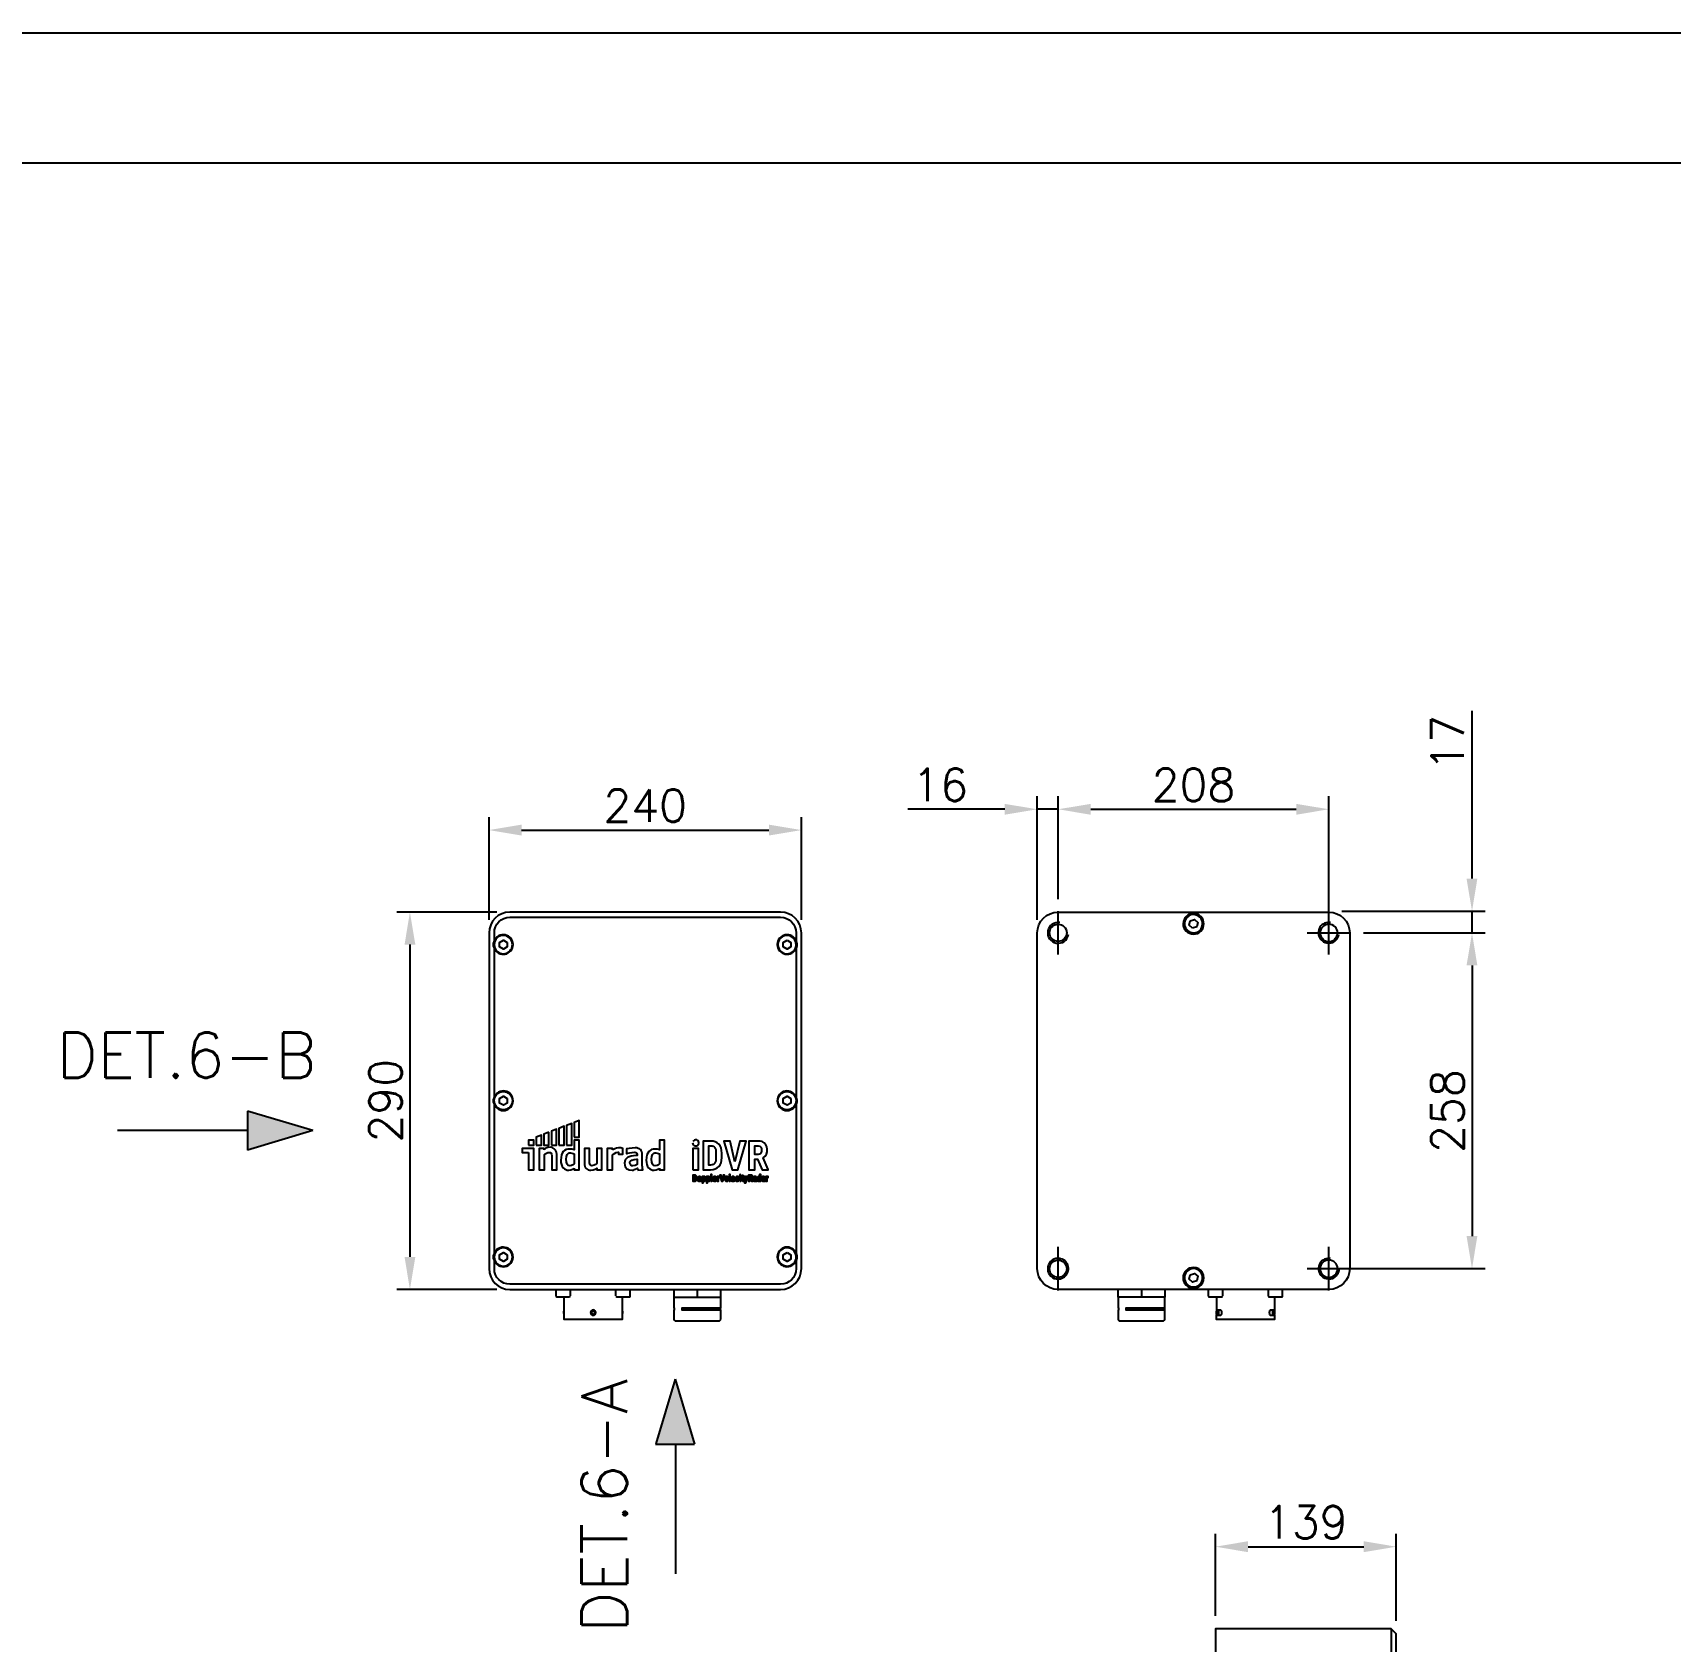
# Model space of a CAD drawing. Header units: millimetres. Extents: x 0 to 8410, y 0 to 5940.
# Drawn here: x 4851 to 6110, y 4704 to 5940 of the extents above; entities that cross this region are included whole.
import ezdxf
from ezdxf.enums import TextEntityAlignment as Align

# ---------------------------------------------------------------- set-up
doc = ezdxf.new("R2010")
doc.units = ezdxf.units.MM
doc.header["$LTSCALE"] = 5
doc.header["$PDMODE"] = 35
doc.header["$PDSIZE"] = 10
for name, color, linetype in [('DP_TUBOS', 7, 'Continuous'), ('EL2', 7, 'Continuous'), ('EL3', 3, 'Continuous'), ('FRL6', 6, 'Continuous'), ('FRL7', 7, 'Continuous'), ('FRR120', 5, 'Continuous'), ('FRR140', 5, 'Continuous'), ('FRR175', 1, 'Continuous'), ('FRR80', 3, 'Continuous'), ('GSB', 7, 'Continuous')]:
    doc.layers.add(name, color=color, linetype=linetype)
doc.styles.add('R120', font='simplex.shx', dxfattribs={"height": 3})
doc.styles.add('R140', font='simplex.shx', dxfattribs={"height": 3.5})
doc.styles.add('R80', font='simplex.shx', dxfattribs={"height": 2})
doc.styles.add('ROMANS', font='ROMANS.SHX')
doc.dimstyles.new('SEG-S-01', dxfattribs={"dimscale": 10, "dimtxt": 2.5, "dimasz": 2.5, "dimexe": 1, "dimexo": 1, "dimtad": 1, "dimdec": 0, "dimtxsty": 'ROMANS', "dimcen": 2.5, "dimclrd": 7, "dimclre": 7, "dimclrt": 3, "dimadec": 0, "dimazin": 0, "dimtfac": 1, "dimtdec": 0, "dimtmove": 0, "dimatfit": 3, "dimfxl": 1.25, "dimarcsym": 0})

# ---------------------------------------------------------------- blocks, each defined once
blk = doc.blocks.new('A1')
at = {"layer": 'FRL6', "linetype": 'Continuous'}
blk.add_line((25, 584), (831, 584), dxfattribs=at)
at = {"layer": 'FRL7', "linetype": 'Continuous'}
blk.add_line((0, 594), (841, 594), dxfattribs=at)
at = {"layer": 'FRR120', "style": 'R120'}
for tag, p in [('FASE_DO_PROJETO', (659, 46.29)), ('ÁREA_E/OU_SUBÁREA', (659, 40.79)), ('TÍTULO_DO_DESENHO', (659, 35.29)), ('SUBTÍTULO_1_DO_DESENHO', (659, 29.79)), ('SUBTÍTULO_2_DO_DESENHO', (659, 24.29))]:
    blk.add_attdef(tag, p, '', height=3, dxfattribs=at)
at = {"layer": 'FRR140', "style": 'R140', "width": 0.91}
for tag, p in [('NÚMERO_DA_CONTRATADA', (687.72, 12.6)), ('NUMERO_VALE', (752.89, 12.6))]:
    blk.add_attdef(tag, p, '', height=3.5, dxfattribs=at)
for tag, p in [('REVISÃO', (823.5, 14.68)), ('ESCALA', (671, 14.35))]:
    blk.add_attdef(tag, text='', height=3.5, dxfattribs=at).set_placement(p, align=Align.MIDDLE)
at = {"layer": 'FRR175', "style": 'R120'}
for tag, p in [('CLASSIFICAÇÃO', (811.83, 67.73)), ('PROJETO', (716.31, 53.59)), ('N_PROJ_SE', (793.5, 53.59)), ('N_CONTRATO', (796.97, 47.3))]:
    blk.add_attdef(tag, text='', height=3, dxfattribs=at).set_placement(p, align=Align.MIDDLE_CENTER)
at = {"layer": 'FRR80', "style": 'R80'}
for tag, p in [('8A_REV', (476, 77.07)), ('EMIS.', (486, 77.07)), ('PROJ.', (585, 77.07)), ('DES.', (597, 77.07)), ('VER.', (609, 77.07)), ('APR.', (621, 77.07)), ('AUT.', (633.01, 77.07)), ('7A_REV', (476, 71.37)), ('EMIS.', (486, 71.37)), ('PROJ.', (585, 71.37)), ('DES.', (597, 71.37)), ('VER.', (609, 71.37)), ('APR.', (621, 71.37)), ('AUT.', (633.01, 71.37)), ('6A_REV', (476, 65.67)), ('EMIS.', (486, 65.67)), ('PROJ.', (585, 65.67)), ('DES.', (597, 65.67)), ('VER.', (609, 65.67)), ('APR.', (621, 65.67)), ('AUT.', (633.01, 65.67)), ('5A_REV', (476, 59.97)), ('EMIS.', (486, 59.97)), ('PROJ.', (585, 59.97)), ('DES.', (597, 59.97)), ('VER.', (609, 59.97)), ('APR.', (621, 59.97)), ('AUT.', (633.01, 59.97)), ('4A_REV', (476, 54.27)), ('EMIS.', (486, 54.27)), ('PROJ.', (585, 54.27)), ('DES.', (597, 54.27)), ('VER.', (609, 54.27)), ('APR.', (621, 54.27)), ('AUT.', (633.01, 54.27)), ('3A_REV', (476, 48.57)), ('EMIS.', (486, 48.57)), ('PROJ.', (585, 48.57)), ('DES.', (597, 48.57)), ('VER.', (609, 48.57)), ('APR.', (621, 48.57)), ('AUT.', (633.01, 48.57)), ('2A_REV', (476, 42.87)), ('EMIS.', (486, 42.87)), ('PROJ.', (585, 42.87)), ('DES.', (597, 42.87)), ('VER.', (609, 42.87)), ('APR.', (621, 42.87)), ('AUT.', (633.01, 42.87)), ('1a_REV', (476, 37.17)), ('EMIS.', (486, 37.17)), ('PROJ.', (585, 37.17)), ('DES.', (597, 37.17)), ('VER.', (609, 37.17)), ('APR.', (621, 37.17)), ('AUT.', (633.01, 37.17))]:
    blk.add_attdef(tag, text='', height=2, dxfattribs=at).set_placement(p, align=Align.MIDDLE)
for p in [(492.61, 76.08), (492.61, 70.38), (492.61, 64.68), (492.61, 58.98), (492.61, 53.28), (492.61, 47.58), (492.61, 41.88), (492.61, 36.18)]:
    blk.add_attdef('DESCRIÇÃO_DA_REVISÃO', p, '', height=2, dxfattribs=at)
at = {"layer": 'FRR80', "style": 'R80', "width": 0.85}
for p in [(648, 77.07), (648, 71.37), (648, 65.67), (648, 59.97), (648, 54.27), (648, 48.57), (648, 42.87), (648, 37.17)]:
    blk.add_attdef('DATA', text='', height=2, dxfattribs=at).set_placement(p, align=Align.MIDDLE)
blk = doc.blocks.new('*D82')
at = {"layer": 'Defpoints', "color": 0, "transparency": 16777216}
for p in [(5442, 5327.5), (5202, 5248.5), (5442, 5248.5)]:
    blk.add_point(p, dxfattribs=at)
at = {"layer": 'DP_TUBOS', "color": 7, "lineweight": -2, "transparency": 16777216}
for p, q in [((5202, 5258.5), (5202, 5337.5)), ((5442, 5258.5), (5442, 5337.5)), ((5227, 5327.5), (5417, 5327.5))]:
    blk.add_line(p, q, dxfattribs=at)
at = {"layer": 'DP_TUBOS', "color": 7, "transparency": 16777216}
for points in [[(5227, 5331.7), (5227, 5323.3), (5202, 5327.5)], [(5417, 5331.7), (5417, 5323.3), (5442, 5327.5)]]:
    blk.add_solid(points, dxfattribs=at)
at = {"layer": 'DP_TUBOS', "color": 3, "transparency": 16777216, "insert": (5322, 5346.3), "char_height": 25, "attachment_point": 5, "style": 'ROMANS'}
blk.add_mtext('240', dxfattribs=at)
blk = doc.blocks.new('*D83')
at = {"layer": 'Defpoints', "color": 0, "transparency": 16777216}
for p in [(5218, 5264.5), (5141.2, 4974.6), (5218, 4974.6)]:
    blk.add_point(p, dxfattribs=at)
at = {"layer": 'DP_TUBOS', "color": 7, "lineweight": -2, "transparency": 16777216}
for p, q in [((5208, 5264.5), (5131.2, 5264.5)), ((5141.2, 5239.5), (5141.2, 4999.6)), ((5208, 4974.6), (5131.2, 4974.6))]:
    blk.add_line(p, q, dxfattribs=at)
at = {"layer": 'DP_TUBOS', "color": 7, "transparency": 16777216}
for points in [[(5137.1, 5239.5), (5145.4, 5239.5), (5141.2, 5264.5)], [(5137.1, 4999.6), (5145.4, 4999.6), (5141.2, 4974.6)]]:
    blk.add_solid(points, dxfattribs=at)
at = {"layer": 'DP_TUBOS', "color": 3, "transparency": 16777216, "insert": (5122.5, 5119.6), "char_height": 25, "attachment_point": 5, "rotation": 90, "style": 'ROMANS'}
blk.add_mtext('290', dxfattribs=at)
blk = doc.blocks.new('*D84')
at = {"layer": 'Defpoints', "color": 0, "transparency": 16777216}
for p in [(5899.1, 4777), (5760.2, 4714), (5899.1, 4710)]:
    blk.add_point(p, dxfattribs=at)
at = {"layer": 'DP_TUBOS', "color": 7, "lineweight": -2, "transparency": 16777216}
for p, q in [((5760.2, 4724), (5760.2, 4787)), ((5899.1, 4720), (5899.1, 4787)), ((5785.2, 4777), (5874.1, 4777))]:
    blk.add_line(p, q, dxfattribs=at)
at = {"layer": 'DP_TUBOS', "color": 7, "transparency": 16777216}
for points in [[(5785.2, 4781.2), (5785.2, 4772.8), (5760.2, 4777)], [(5874.1, 4781.2), (5874.1, 4772.8), (5899.1, 4777)]]:
    blk.add_solid(points, dxfattribs=at)
at = {"layer": 'DP_TUBOS', "color": 3, "transparency": 16777216, "insert": (5829.6, 4795.8), "char_height": 25, "attachment_point": 5, "style": 'ROMANS'}
blk.add_mtext('139', dxfattribs=at)
blk = doc.blocks.new('*D86')
at = {"layer": 'Defpoints', "color": 0, "transparency": 16777216}
for p in [(5847.3, 5343.5), (5639.3, 5264.5), (5847.3, 5248.5)]:
    blk.add_point(p, dxfattribs=at)
at = {"layer": 'DP_TUBOS', "color": 7, "lineweight": -2, "transparency": 16777216}
for p, q in [((5639.3, 5274.5), (5639.3, 5353.5)), ((5847.3, 5258.5), (5847.3, 5353.5)), ((5664.3, 5343.5), (5822.3, 5343.5))]:
    blk.add_line(p, q, dxfattribs=at)
at = {"layer": 'DP_TUBOS', "color": 7, "transparency": 16777216}
for points in [[(5664.3, 5347.6), (5664.3, 5339.3), (5639.3, 5343.5)], [(5822.3, 5347.6), (5822.3, 5339.3), (5847.3, 5343.5)]]:
    blk.add_solid(points, dxfattribs=at)
at = {"layer": 'DP_TUBOS', "color": 3, "transparency": 16777216, "insert": (5743.3, 5362.2), "char_height": 25, "attachment_point": 5, "style": 'ROMANS'}
blk.add_mtext('208', dxfattribs=at)
blk = doc.blocks.new('*D87')
at = {"layer": 'Defpoints', "color": 0, "transparency": 16777216}
for p in [(5623.3, 5343.5), (5639.3, 5265.2), (5623.3, 5248.5)]:
    blk.add_point(p, dxfattribs=at)
at = {"layer": 'DP_TUBOS', "color": 7, "lineweight": -2, "transparency": 16777216}
for p, q in [((5623.3, 5258.5), (5623.3, 5353.5)), ((5639.3, 5275.2), (5639.3, 5353.5)), ((5598.3, 5343.5), (5523.9, 5343.5)), ((5639.3, 5343.5), (5623.3, 5343.5)), ((5664.3, 5343.5), (5689.3, 5343.5))]:
    blk.add_line(p, q, dxfattribs=at)
at = {"layer": 'DP_TUBOS', "color": 7, "transparency": 16777216}
for points in [[(5598.3, 5347.6), (5598.3, 5339.3), (5623.3, 5343.5)], [(5664.3, 5347.6), (5664.3, 5339.3), (5639.3, 5343.5)]]:
    blk.add_solid(points, dxfattribs=at)
at = {"layer": 'DP_TUBOS', "color": 3, "transparency": 16777216, "insert": (5548.6, 5362.2), "char_height": 25, "attachment_point": 5, "style": 'ROMANS'}
blk.add_mtext('16', dxfattribs=at)
blk = doc.blocks.new('*D88')
at = {"layer": 'Defpoints', "color": 0, "transparency": 16777216}
for p in [(5847.3, 5265.2), (5864, 5248.5), (5957.3, 5248.5)]:
    blk.add_point(p, dxfattribs=at)
at = {"layer": 'DP_TUBOS', "color": 7, "lineweight": -2, "transparency": 16777216}
for p, q in [((5957.3, 5290.2), (5957.3, 5419.1)), ((5857.3, 5265.2), (5967.3, 5265.2)), ((5957.3, 5248.5), (5957.3, 5265.2)), ((5874, 5248.5), (5967.3, 5248.5)), ((5957.3, 5223.5), (5957.3, 5198.5))]:
    blk.add_line(p, q, dxfattribs=at)
at = {"layer": 'DP_TUBOS', "color": 7, "transparency": 16777216}
for points in [[(5953.1, 5290.2), (5961.4, 5290.2), (5957.3, 5265.2)], [(5953.1, 5223.5), (5961.4, 5223.5), (5957.3, 5248.5)]]:
    blk.add_solid(points, dxfattribs=at)
at = {"layer": 'DP_TUBOS', "color": 3, "transparency": 16777216, "insert": (5938.5, 5394.4), "char_height": 25, "attachment_point": 5, "rotation": 90, "style": 'ROMANS'}
blk.add_mtext('17', dxfattribs=at)
blk = doc.blocks.new('*D89')
at = {"layer": 'Defpoints', "color": 0, "transparency": 16777216}
for p in [(5864, 5248.5), (5847.3, 4990.6), (5957.3, 4990.6)]:
    blk.add_point(p, dxfattribs=at)
at = {"layer": 'DP_TUBOS', "color": 7, "lineweight": -2, "transparency": 16777216}
for p, q in [((5874, 5248.5), (5967.3, 5248.5)), ((5957.3, 5223.5), (5957.3, 5015.6)), ((5857.3, 4990.6), (5967.3, 4990.6))]:
    blk.add_line(p, q, dxfattribs=at)
at = {"layer": 'DP_TUBOS', "color": 7, "transparency": 16777216}
for points in [[(5953.1, 5223.5), (5961.4, 5223.5), (5957.3, 5248.5)], [(5953.1, 5015.6), (5961.4, 5015.6), (5957.3, 4990.6)]]:
    blk.add_solid(points, dxfattribs=at)
at = {"layer": 'DP_TUBOS', "color": 3, "transparency": 16777216, "insert": (5938.5, 5111.6), "char_height": 25, "attachment_point": 5, "rotation": 90, "style": 'ROMANS'}
blk.add_mtext('258', dxfattribs=at)
blk = doc.blocks.new('VISTA_V')
at = {"layer": 'GSB'}
blk.add_hatch(color=2, dxfattribs=at).paths.add_polyline_path([(1.48, -5.02), (-0.01, -0.04), (-1.51, -5.02)])
at = {"layer": 'GSB', "color": 1}
for p, q in [((-0.01, -0.04), (-1.5, -5)), ((-0.01, -0.04), (1.48, -5.02)), ((-1.52, -5.02), (1.48, -5.02)), ((0, -5), (0, -14.99))]:
    blk.add_line(p, q, dxfattribs=at)
at = {"layer": 'GSB', "color": 4, "style": 'R140'}
blk.add_attdef('A', text='', height=3.5, dxfattribs=at).set_placement((-4.92, -4.65), align=Align.MIDDLE)
blk = doc.blocks.new('VISTA_H')
at = {"layer": 'GSB'}
blk.add_hatch(color=2, dxfattribs=at).paths.add_polyline_path([(-5, 1.5), (-5, -1.5), (0, 0)])
at = {"layer": 'GSB', "color": 1}
for p, q in [((0, 0), (-5, 1.5)), ((-5, 1.5), (-5, -1.5)), ((-5, 0), (-14.99, 0)), ((0, 0), (-5, -1.5))]:
    blk.add_line(p, q, dxfattribs=at)
at = {"layer": 'GSB', "color": 4, "style": 'R140'}
blk.add_attdef('A', text='', height=3.5, dxfattribs=at).set_placement((-3.47, 5.8), align=Align.MIDDLE)

msp = doc.modelspace()

# ---------------------------------------------------------------- linework, layer by layer
at = {"layer": 'EL2'}
for points in [[(5639.3, 5231.8), (5639.3, 5265.2)], [(5847.3, 5231.8), (5847.3, 5265.2)], [(5830.6, 5248.5), (5864, 5248.5)], [(5639.3, 4973.9), (5639.3, 5007.3)], [(5847.3, 4973.9), (5847.3, 5007.3)], [(5830.6, 4990.6), (5864, 4990.6)]]:
    msp.add_lwpolyline(points, dxfattribs=at)
for points in [[(5631.4, 5250, 0.412405), (5637.9, 5240.7, 0.41636), (5647.2, 5247.2)], [(5743.3, 4976.5, 0.99289), (5743.3, 4990.6, 0.415598), (5736.3, 4983.6)], [(5840.6, 4990.6, 0.41297), (5847.3, 4983.9, 0.41297), (5854, 4990.6)]]:
    msp.add_lwpolyline(points, format="xyb", dxfattribs=at)
for points in [[(5742.6, 5252.2), (5740, 5254.5), (5740.7, 5257.9), (5744, 5258.9), (5746.6, 5256.6), (5745.9, 5253.2)], [(5249.9, 5085.4), (5253.9, 5085.4), (5253.9, 5097.7), (5249.9, 5096.1)], [(5255.7, 5085.4), (5259.7, 5085.4), (5259.7, 5100), (5255.7, 5098.3)], [(5261.5, 5085.4), (5265.6, 5085.4), (5265.6, 5102.2), (5261.5, 5100.6)], [(5267.3, 5091.7), (5271.3, 5091.7), (5271.3, 5104.4), (5267.3, 5102.9)], [(5232.4, 5085.4), (5236.4, 5085.4), (5236.4, 5089.4), (5232.4, 5089.4)], [(5238.2, 5085.4), (5242.2, 5085.4), (5242.2, 5093.2), (5238.2, 5091.7)], [(5248, 5095.4), (5244.1, 5093.9), (5244.1, 5085.4), (5248, 5085.4)], [(5267.4, 5067.7), (5267.4, 5066.5), (5271.3, 5066.5), (5271.3, 5089.4), (5267.3, 5089.4), (5267.3, 5081.8), (5265.6, 5082.3), (5264, 5082.5), (5262.5, 5082.3), (5261.2, 5082), (5260.1, 5081.4), (5259, 5080.6), (5258.3, 5079.4), (5257.7, 5077.9), (5257.4, 5076.1), (5257.2, 5074), (5257.3, 5072.1), (5257.7, 5070.5), (5258.2, 5069.1), (5259, 5068.1), (5259.9, 5067.3), (5260.9, 5066.7), (5262, 5066.3), (5263.3, 5066.2), (5264.9, 5066.4), (5266.2, 5066.9), (5267.1, 5067.4)], [(5296.9, 5081.8), (5296.9, 5083), (5292.9, 5083), (5292.9, 5066.5), (5297, 5066.5), (5297, 5078), (5297.4, 5078.5), (5298.3, 5079.1), (5299.6, 5079.8), (5301.2, 5080.1), (5301.5, 5080.1), (5301.5, 5078.5), (5304.8, 5078.5), (5304.8, 5083), (5304.8, 5083), (5303.2, 5083.3), (5301.5, 5083.4), (5299.9, 5083.2), (5298.6, 5082.7), (5297.6, 5082.2)], [(5316.4, 5066.3), (5320.2, 5066.5), (5320.1, 5066.8), (5319.9, 5067.5), (5319.8, 5068.6), (5319.7, 5069.8), (5319.7, 5077.9), (5319.7, 5079.2), (5319.4, 5080.4), (5319, 5081.3), (5318.5, 5082.1), (5317.7, 5082.6), (5316.7, 5083), (5315.6, 5083.3), (5314.2, 5083.4), (5309.8, 5082.9), (5308.2, 5082.7), (5307.7, 5082.6), (5307.6, 5082.5), (5307.6, 5079), (5307.8, 5079), (5308.3, 5079.2), (5310, 5079.5), (5312, 5079.9), (5313.7, 5080), (5314.5, 5080), (5314.9, 5079.9), (5315.3, 5079.6), (5315.7, 5079.1), (5315.8, 5078.2), (5315.8, 5077.4), (5314.9, 5077.4), (5312.9, 5077.3), (5311.1, 5077), (5309.6, 5076.5), (5308.4, 5075.9), (5307.4, 5075), (5306.7, 5074.1), (5306.3, 5072.9), (5306.2, 5071.5), (5306.3, 5070.2), (5306.6, 5069.1), (5307.1, 5068.2), (5307.8, 5067.4), (5308.7, 5066.9), (5309.7, 5066.6), (5312, 5066.3), (5312.9, 5066.3), (5313.9, 5066.7), (5316.2, 5067.8), (5316.4, 5066.8), (5316.4, 5066.3)], [(5333, 5067.7), (5333, 5066.5), (5336.9, 5066.5), (5336.9, 5089.4), (5333, 5089.4), (5333, 5081.8), (5331.2, 5082.3), (5329.6, 5082.5), (5328.1, 5082.3), (5326.8, 5082), (5325.7, 5081.4), (5324.7, 5080.6), (5323.9, 5079.4), (5323.3, 5077.9), (5322.9, 5076.1), (5322.8, 5074), (5322.9, 5072.1), (5323.2, 5070.5), (5323.8, 5069.1), (5324.6, 5068.1), (5325.5, 5067.3), (5326.5, 5066.7), (5327.6, 5066.3), (5328.9, 5066.2), (5330.4, 5066.4), (5331.8, 5066.9), (5332.6, 5067.4)], [(5372.3, 5088.6), (5366.5, 5088.6), (5366.5, 5066.5), (5372.3, 5066.5), (5374.2, 5066.8), (5375.8, 5067.2), (5377.3, 5068), (5378.5, 5069), (5379.5, 5070.3), (5380.3, 5071.9), (5380.7, 5073.8), (5380.9, 5075.9), (5380.9, 5079.3), (5380.7, 5081.4), (5380.3, 5083.3), (5379.5, 5084.9), (5378.5, 5086.2), (5377.3, 5087.3), (5375.8, 5088), (5374.2, 5088.5)], [(5372.3, 5070.2), (5371, 5070.2), (5371, 5084.9), (5372.3, 5084.9), (5373.4, 5084.9), (5374.3, 5084.6), (5375, 5084.2), (5375.5, 5083.6), (5376, 5082.9), (5376.2, 5081.9), (5376.4, 5080.7), (5376.4, 5079.4), (5376.4, 5075.9), (5376.4, 5074.5), (5376.2, 5073.3), (5376, 5072.4), (5375.5, 5071.6), (5375, 5071), (5374.3, 5070.6), (5373.4, 5070.3)], [(5390.9, 5072.6), (5387.2, 5088.6), (5382.3, 5088.6), (5388.7, 5066.5), (5393.2, 5066.5), (5399.7, 5088.6), (5394.7, 5088.6)], [(5408.7, 5078.4), (5406.2, 5078.4), (5406.2, 5084.9), (5408.9, 5084.9), (5410, 5084.7), (5410.8, 5084), (5411.3, 5083), (5411.4, 5081.6), (5411.3, 5080.2), (5410.8, 5079.2), (5409.9, 5078.5)], [(5232.4, 5079.7), (5232.4, 5066.5), (5236.4, 5066.5), (5236.4, 5083), (5227.5, 5083), (5227.5, 5079.7)], [(5261.3, 5074.6), (5261.5, 5076.7), (5262, 5078.3), (5263, 5079.2), (5263.7, 5079.5), (5264.6, 5079.5), (5265.7, 5079.4), (5266.6, 5079), (5267.2, 5078.8), (5267.3, 5078.7), (5267.3, 5071), (5267.2, 5070.8), (5266.5, 5070.3), (5265.5, 5069.8), (5264, 5069.6), (5262.9, 5069.8), (5262.1, 5070.8), (5261.5, 5072.3)], [(5279.3, 5072), (5279.3, 5083), (5275.3, 5083), (5275.3, 5071.6), (5275.4, 5070.3), (5275.6, 5069.3), (5276, 5068.4), (5276.6, 5067.5), (5277.3, 5067), (5278.2, 5066.5), (5279.2, 5066.3), (5280.3, 5066.2), (5282.1, 5066.4), (5283.5, 5067), (5284.5, 5067.5), (5284.8, 5067.7), (5284.9, 5067.8), (5284.9, 5066.5), (5288.8, 5066.5), (5288.8, 5083), (5284.8, 5083), (5284.8, 5071.4), (5284.5, 5071.2), (5283.9, 5070.6), (5282.7, 5070.1), (5281.1, 5069.7), (5280.3, 5069.9), (5279.7, 5070.3), (5279.4, 5071)], [(5315.3, 5074.6), (5315.8, 5074.6), (5315.8, 5070.5), (5314.2, 5069.8), (5312.6, 5069.6), (5311.7, 5069.7), (5310.9, 5070.1), (5310.4, 5070.8), (5310.3, 5071.9), (5310.3, 5072.6), (5310.7, 5073.2), (5311.8, 5074), (5313.4, 5074.5)], [(5326.9, 5074.6), (5327.1, 5076.7), (5327.6, 5078.3), (5328.6, 5079.2), (5329.3, 5079.5), (5330.2, 5079.5), (5331.3, 5079.4), (5332.2, 5079), (5332.8, 5078.8), (5333, 5078.7), (5333, 5071), (5332.8, 5070.8), (5332.1, 5070.3), (5331.1, 5069.8), (5329.7, 5069.6), (5328.5, 5069.8), (5327.7, 5070.8), (5327.1, 5072.3)], [(5358.7, 5066.5), (5363, 5066.5), (5363, 5083), (5358.7, 5083)], [(5359.9, 5062.5), (5358.6, 5062.5), (5358.6, 5057.8), (5359.9, 5057.8), (5360.6, 5057.9), (5361.2, 5058.3), (5361.6, 5059), (5361.7, 5059.8), (5361.7, 5060.6), (5361.6, 5061.4), (5361.2, 5062), (5360.6, 5062.5)], [(5359.9, 5058.6), (5359.6, 5058.6), (5359.6, 5061.8), (5359.9, 5061.8), (5360.3, 5061.7), (5360.6, 5061.5), (5360.7, 5061.1), (5360.8, 5060.6), (5360.8, 5059.8), (5360.7, 5059.2), (5360.6, 5058.9), (5360.3, 5058.6)], [(5362.2, 5059.7), (5362.2, 5059.5), (5362.3, 5058.7), (5362.7, 5058.1), (5363.1, 5057.8), (5363.7, 5057.7), (5364.3, 5057.8), (5364.8, 5058.1), (5365, 5058.7), (5365.1, 5059.5), (5365.1, 5059.7), (5365, 5060.4), (5364.8, 5060.9), (5364.3, 5061.3), (5363.7, 5061.4), (5363.1, 5061.3), (5362.7, 5060.9), (5362.3, 5060.4)], [(5363.2, 5059.5), (5363.2, 5059.7), (5363.3, 5060.4), (5363.7, 5060.7), (5364.1, 5060.4), (5364.2, 5059.7), (5364.2, 5059.5), (5364.1, 5058.7), (5363.7, 5058.5), (5363.3, 5058.7)], [(5368.5, 5059.5), (5368.5, 5059.7), (5368.4, 5060.4), (5368.2, 5060.9), (5367.8, 5061.3), (5367.3, 5061.4), (5366.9, 5061.3), (5366.6, 5061), (5366.6, 5061.4), (5365.7, 5061.4), (5365.7, 5056.4), (5366.6, 5056.4), (5366.6, 5058.1), (5366.9, 5057.8), (5367.3, 5057.7), (5367.8, 5057.8), (5368.2, 5058.1), (5368.4, 5058.7)], [(5367.6, 5059.7), (5367.6, 5059.5), (5367.4, 5058.7), (5367.1, 5058.5), (5366.8, 5058.6), (5366.6, 5058.7), (5366.6, 5060.4), (5366.8, 5060.6), (5367.1, 5060.6), (5367.3, 5060.6), (5367.4, 5060.4), (5367.5, 5060.1)], [(5371.8, 5059.5), (5371.8, 5059.7), (5371.7, 5060.4), (5371.6, 5060.9), (5371.1, 5061.3), (5370.6, 5061.4), (5370.2, 5061.3), (5369.9, 5061), (5369.9, 5061.4), (5369, 5061.4), (5369, 5056.4), (5369.9, 5056.4), (5369.9, 5058.1), (5370.3, 5057.8), (5370.7, 5057.7), (5371.1, 5057.8), (5371.6, 5058.1), (5371.7, 5058.7)], [(5370.9, 5059.7), (5370.9, 5059.5), (5370.8, 5058.7), (5370.4, 5058.5), (5370.1, 5058.6), (5369.9, 5058.7), (5369.9, 5060.4), (5370.1, 5060.6), (5370.4, 5060.6), (5370.6, 5060.6), (5370.8, 5060.4), (5370.9, 5060.1)], [(5372.4, 5057.8), (5373.3, 5057.8), (5373.3, 5062.8), (5372.4, 5062.8)], [(5374, 5059.7), (5374, 5059.4), (5374.1, 5058.6), (5374.3, 5058.1), (5374.9, 5057.8), (5375.5, 5057.7), (5375.9, 5057.8), (5376.2, 5057.9), (5376.5, 5058.1), (5376.7, 5058.2), (5376.3, 5058.8), (5376, 5058.6), (5375.5, 5058.5), (5375.3, 5058.6), (5375.1, 5058.6), (5374.9, 5058.9), (5374.9, 5059.2), (5376.7, 5059.2), (5376.7, 5059.7), (5376.6, 5060.4), (5376.4, 5060.9), (5376, 5061.3), (5375.4, 5061.4), (5374.8, 5061.3), (5374.3, 5060.9), (5374.1, 5060.4)], [(5375.7, 5060.4), (5375.9, 5060), (5375.9, 5059.9), (5374.9, 5059.9), (5375, 5060.4), (5375.4, 5060.7)], [(5379, 5060.4), (5379, 5061.4), (5378.9, 5061.4), (5378.8, 5061.4), (5378.4, 5061.3), (5378.2, 5060.9), (5378.2, 5061.4), (5377.3, 5061.4), (5377.3, 5057.8), (5378.2, 5057.8), (5378.2, 5060.2), (5378.4, 5060.4), (5378.8, 5060.4), (5378.8, 5060.4)], [(5381.1, 5059.1), (5380.3, 5062.5), (5379.3, 5062.5), (5380.6, 5057.8), (5381.6, 5057.8), (5383, 5062.5), (5381.9, 5062.5)], [(5383.2, 5059.7), (5383.2, 5059.4), (5383.2, 5058.6), (5383.6, 5058.1), (5384, 5057.8), (5384.7, 5057.7), (5385.1, 5057.8), (5385.4, 5057.9), (5385.7, 5058.1), (5385.9, 5058.2), (5385.5, 5058.8), (5385.2, 5058.6), (5384.8, 5058.5), (5384.5, 5058.6), (5384.3, 5058.6), (5384.2, 5058.9), (5384.1, 5059.2), (5385.9, 5059.2), (5385.9, 5059.7), (5385.9, 5060.4), (5385.6, 5060.9), (5385.2, 5061.3), (5384.6, 5061.4), (5384, 5061.3), (5383.5, 5060.9), (5383.2, 5060.4)], [(5384.9, 5060.4), (5385, 5060), (5385, 5059.9), (5384.1, 5059.9), (5384.3, 5060.4), (5384.6, 5060.7)], [(5386.5, 5057.8), (5387.4, 5057.8), (5387.4, 5062.8), (5386.5, 5062.8)], [(5388.1, 5059.7), (5388.1, 5059.5), (5388.1, 5058.7), (5388.4, 5058.1), (5388.9, 5057.8), (5389.5, 5057.7), (5390.1, 5057.8), (5390.5, 5058.1), (5390.8, 5058.7), (5390.9, 5059.5), (5390.9, 5059.7), (5390.8, 5060.4), (5390.5, 5060.9), (5390.1, 5061.3), (5389.5, 5061.4), (5388.9, 5061.3), (5388.4, 5060.9), (5388.1, 5060.4)], [(5389, 5059.5), (5389, 5059.7), (5389.1, 5060.4), (5389.5, 5060.7), (5389.8, 5060.4), (5390, 5059.7), (5390, 5059.5), (5389.8, 5058.7), (5389.5, 5058.5), (5389.1, 5058.7)], [(5392.8, 5058.5), (5392.5, 5058.6), (5392.4, 5058.7), (5392.3, 5059), (5392.3, 5059.4), (5392.3, 5059.7), (5392.3, 5060.1), (5392.4, 5060.4), (5392.5, 5060.6), (5392.8, 5060.7), (5393.1, 5060.4), (5393.1, 5060), (5394.1, 5060), (5394, 5060.6), (5393.7, 5061), (5393.3, 5061.4), (5392.8, 5061.4), (5392.1, 5061.3), (5391.7, 5060.9), (5391.4, 5060.4), (5391.4, 5059.7), (5391.4, 5059.4), (5391.4, 5058.7), (5391.7, 5058.1), (5392.1, 5057.8), (5392.8, 5057.7), (5393.3, 5057.8), (5393.7, 5058.1), (5394, 5058.5), (5394.1, 5059), (5393.1, 5059), (5393.1, 5058.6)], [(5394.6, 5062.3), (5394.6, 5062), (5394.8, 5061.9), (5394.8, 5061.8), (5395.1, 5061.8), (5395.3, 5061.8), (5395.4, 5061.9), (5395.5, 5062), (5395.6, 5062.3), (5395.5, 5062.5), (5395.4, 5062.6), (5395.3, 5062.7), (5395.1, 5062.8), (5394.8, 5062.7), (5394.8, 5062.6), (5394.6, 5062.5)], [(5394.6, 5057.8), (5395.5, 5057.8), (5395.5, 5061.4), (5394.6, 5061.4)], [(5397.4, 5058.9), (5397.4, 5060.7), (5397.8, 5060.7), (5397.8, 5061.4), (5397.4, 5061.4), (5397.4, 5062.2), (5396.4, 5062.2), (5396.4, 5061.4), (5396, 5061.4), (5396, 5060.7), (5396.4, 5060.7), (5396.4, 5058.7), (5396.4, 5058.3), (5396.7, 5058), (5397, 5057.8), (5397.3, 5057.7), (5397.6, 5057.8), (5397.8, 5057.8), (5397.9, 5058.6), (5397.7, 5058.6), (5397.5, 5058.6), (5397.4, 5058.6), (5397.4, 5058.7)], [(5399.7, 5057.3), (5400.9, 5061.4), (5399.9, 5061.4), (5399.5, 5059.3), (5399.1, 5061.4), (5398.1, 5061.4), (5399.1, 5057.8), (5399, 5057.5), (5398.9, 5057.4), (5398.8, 5057.2), (5398.7, 5057.1), (5398.5, 5057.1), (5398.4, 5057.1), (5398.4, 5056.4), (5398.5, 5056.4), (5398.6, 5056.4), (5398.6, 5056.4), (5398.8, 5056.4), (5399.2, 5056.4), (5399.5, 5056.7), (5399.7, 5057)], [(5402.9, 5062.5), (5401.4, 5062.5), (5401.4, 5057.8), (5402.4, 5057.8), (5402.4, 5059.5), (5402.8, 5059.5), (5403.6, 5057.8), (5404.6, 5057.8), (5403.7, 5059.7), (5404.1, 5060), (5404.2, 5060.3), (5404.4, 5060.7), (5404.4, 5061.1), (5404.3, 5061.8), (5404.1, 5062.2), (5403.6, 5062.5)], [(5402.9, 5060.3), (5402.4, 5060.3), (5402.4, 5061.8), (5402.9, 5061.8), (5403.1, 5061.7), (5403.3, 5061.6), (5403.5, 5061.4), (5403.5, 5061), (5403.3, 5060.5)], [(5405, 5060.3), (5405.9, 5060.3), (5406, 5060.6), (5406.3, 5060.7), (5406.5, 5060.6), (5406.6, 5060.3), (5406.6, 5059.9), (5406.3, 5059.9), (5405.8, 5059.9), (5405.3, 5059.7), (5405.1, 5059.2), (5404.9, 5058.7), (5405, 5058.3), (5405.2, 5058.1), (5405.6, 5057.8), (5406, 5057.7), (5406.3, 5057.8), (5406.7, 5058.1), (5406.7, 5057.9), (5406.8, 5057.8), (5407.7, 5057.8), (5407.6, 5058), (5407.5, 5058.1), (5407.5, 5058.4), (5407.5, 5058.6), (5407.5, 5060.3), (5407.4, 5060.8), (5407.2, 5061.1), (5406.8, 5061.4), (5406.3, 5061.4), (5405.8, 5061.4), (5405.3, 5061.1), (5405.1, 5060.7)], [(5406.4, 5058.6), (5406.2, 5058.5), (5405.9, 5058.6), (5405.8, 5058.8), (5405.9, 5059.1), (5406, 5059.2), (5406.2, 5059.3), (5406.4, 5059.4), (5406.6, 5059.4), (5406.6, 5058.6)], [(5408.1, 5059.7), (5408.1, 5059.4), (5408.1, 5058.7), (5408.4, 5058.1), (5408.7, 5057.8), (5409.2, 5057.7), (5409.6, 5057.8), (5410, 5058.1), (5410, 5057.8), (5410.8, 5057.8), (5410.8, 5062.8), (5409.9, 5062.8), (5409.9, 5061), (5409.6, 5061.4), (5409.2, 5061.4), (5408.7, 5061.3), (5408.4, 5060.9), (5408.1, 5060.4)], [(5409.1, 5059.4), (5409.1, 5059.7), (5409.1, 5060.1), (5409.1, 5060.4), (5409.3, 5060.6), (5409.5, 5060.6), (5409.7, 5060.6), (5409.9, 5060.3), (5409.9, 5058.7), (5409.7, 5058.6), (5409.5, 5058.5), (5409.3, 5058.6), (5409.1, 5058.7), (5409.1, 5059)], [(5411.5, 5060.3), (5412.4, 5060.3), (5412.5, 5060.6), (5412.8, 5060.7), (5413, 5060.6), (5413.1, 5060.3), (5413.1, 5059.9), (5412.9, 5059.9), (5412.2, 5059.9), (5411.8, 5059.7), (5411.5, 5059.2), (5411.4, 5058.7), (5411.5, 5058.3), (5411.8, 5058.1), (5412.1, 5057.8), (5412.4, 5057.7), (5412.9, 5057.8), (5413.1, 5058.1), (5413.2, 5057.9), (5413.2, 5057.8), (5414.1, 5057.8), (5414.1, 5058), (5414.1, 5058.1), (5414.1, 5058.4), (5414.1, 5058.6), (5414.1, 5060.3), (5414, 5060.8), (5413.7, 5061.1), (5413.3, 5061.4), (5412.8, 5061.4), (5412.3, 5061.4), (5411.9, 5061.1), (5411.6, 5060.7)], [(5413, 5058.6), (5412.7, 5058.5), (5412.4, 5058.6), (5412.4, 5058.8), (5412.4, 5059.1), (5412.5, 5059.2), (5412.7, 5059.3), (5412.9, 5059.4), (5413.1, 5059.4), (5413.1, 5058.6)], [(5416.4, 5060.4), (5416.4, 5061.4), (5416.3, 5061.4), (5416.2, 5061.4), (5415.8, 5061.3), (5415.6, 5060.9), (5415.6, 5061.4), (5414.7, 5061.4), (5414.7, 5057.8), (5415.7, 5057.8), (5415.7, 5060.2), (5415.8, 5060.4), (5416.2, 5060.4), (5416.3, 5060.4)], [(5740, 4982.5), (5740.7, 4985.9), (5744, 4986.9), (5746.6, 4984.7), (5745.9, 4981.3), (5742.6, 4980.2)]]:
    msp.add_lwpolyline(points, close=True, dxfattribs=at)
for points in [[(5244.4, 5081.9), (5244.4, 5083), (5240.5, 5083), (5240.5, 5066.5), (5244.5, 5066.5), (5244.5, 5078.3), (5245.2, 5078.8), (5246.1, 5079.3), (5247.2, 5079.7), (5248.2, 5079.9), (5249.1, 5079.7), (5249.7, 5079.3), (5250, 5078.6), (5250.2, 5077.6), (5250.2, 5066.5), (5254.1, 5066.5), (5254.1, 5078.3, 0.708484)], [(5411.8, 5088.2), (5410.4, 5088.5), (5408.9, 5088.6), (5401.7, 5088.6), (5401.7, 5066.5), (5406.2, 5066.5), (5406.2, 5074.6), (5408.4, 5074.6), (5411.8, 5066.5), (5416.5, 5066.5), (5416.5, 5066.8), (5412.7, 5075.8, 0.579738)]]:
    msp.add_lwpolyline(points, format="xyb", close=True, dxfattribs=at)
for centre, radius in [((5639.3, 5248.6), 6.63), ((5639.3, 4990.5), 6.65)]:
    msp.add_circle(centre, radius, dxfattribs=at)
for centre, radius, start, end in [((5743.3, 5255.5), 7.95, 269.931, 179.5619), ((5743.3, 5255.6), 7.01, 89.8581, 0.2895), ((5847.2, 5248.6), 7.96, 79.9664, 350.4591), ((5847.3, 5248.5), 6.7, 0.1222, 179.8778), ((5360.8, 5087.2), 2.36, 178.2951, 155.3922), ((5639.3, 4990.6), 8, 79.7167, 170.2537), ((5639.3, 4990.6), 7.96, 259.9664, 90.2411), ((5847.3, 4990.6), 7.96, 80.0299, 359.7582), ((5743.3, 4983.5), 7.95, 269.9468, 90.069)]:
    msp.add_arc(centre, radius, start, end, dxfattribs=at)
for points in [[(5750.3, 5255.6), (5750.3, 5259.4), (5747.1, 5262.5), (5743.3, 5262.6)], [(5640.7, 5256.4), (5636.3, 5257.2), (5632.2, 5254.3), (5631.4, 5250)], [(5735.3, 5255.6), (5735.3, 5251.1), (5738.9, 5247.6), (5743.3, 5247.6)], [(5840.6, 5248.5), (5840.6, 5244.9), (5843.6, 5241.9), (5847.3, 5241.9)], [(5847.3, 5241.9), (5850.9, 5241.9), (5854, 5244.9), (5854, 5248.5)], [(5847.3, 4997.2), (5843.6, 4997.2), (5840.6, 4994.2), (5840.6, 4990.6)], [(5854, 4990.6), (5854, 4994.2), (5850.9, 4997.2), (5847.3, 4997.2)], [(5631.4, 4991.9), (5630.6, 4987.6), (5633.6, 4983.5), (5637.9, 4982.7)], [(5743.3, 4991.5), (5738.9, 4991.5), (5735.3, 4988), (5735.3, 4983.6)], [(5735.3, 4983.6), (5735.3, 4979.2), (5738.9, 4975.6), (5743.3, 4975.6)], [(5736.3, 4983.6), (5736.3, 4979.7), (5739.4, 4976.6), (5743.3, 4976.5)]]:
    msp.add_open_spline(points, degree=3, dxfattribs=at)
at = {"layer": 'EL3'}
for points in [[(5218, 5264.5, 0.412701), (5202, 5248.5), (5202, 4990.6, 0.412701), (5218, 4974.6), (5426, 4974.6, 0.412738), (5442, 4990.6), (5442, 5248.5, 0.412738), (5426, 5264.5)], [(5438, 4990.6, -0.411938), (5426, 4978.6), (5218, 4978.6, -0.413403), (5206.1, 4990.6), (5206.1, 4996.9), (5205.5, 4998.6), (5205.5, 5000.5), (5206.1, 5002.3), (5206.1, 5116.9), (5205.5, 5118.7), (5205.5, 5120.4), (5206.1, 5122.2), (5206.1, 5236.8), (5205.5, 5238.6), (5205.5, 5240.5), (5206.1, 5242.3), (5206.1, 5248.5, -0.413403), (5218, 5260.5), (5426, 5260.5, -0.411938), (5438, 5248.5), (5438, 5242.3), (5438.4, 5240.5), (5438.4, 5238.6), (5438, 5236.8), (5438, 5122.2), (5438.4, 5120.4), (5438.4, 5118.7), (5438, 5116.9), (5438, 5002.3), (5438.4, 5000.5), (5438.4, 4998.6), (5438, 4996.9)], [(5639.3, 4974.6, -0.412738), (5623.3, 4990.6), (5623.3, 5248.5, -0.412738), (5639.3, 5264.5), (5847.3, 5264.5, -0.412711), (5863.3, 5248.5), (5863.3, 4990.6, -0.412711), (5847.3, 4974.6)]]:
    msp.add_lwpolyline(points, format="xyb", close=True, dxfattribs=at)
for points in [[(5206.1, 5236.8, 0.367594), (5214.3, 5232.2, 1.711683), (5206, 5242.3)], [(5213, 5246.6, 0.993053), (5213, 5232.5, 0.415674), (5220, 5239.6)], [(5431, 5246.6, 1.002347), (5431, 5232.5, 0.415735), (5438, 5239.6)], [(5206.1, 5116.9, 0.360059), (5214.3, 5112.1, 0.35864), (5220.5, 5119.6, 0.353797), (5214.4, 5127, 0.363323), (5206.1, 5122.2)], [(5423.5, 5119.6, 0.358701), (5429.6, 5112.1, 0.354147), (5438, 5116.9)], [(5206.1, 4996.8, 0.367594), (5214.3, 4992.2, 1.712137), (5206, 5002.3)], [(5213, 4992.6, 0.422702), (5220, 4999.6, 2.410829), (5213, 4992.6)], [(5431, 4992.6, 0.422761), (5438, 4999.6, 2.426584), (5431, 4992.6)]]:
    msp.add_lwpolyline(points, format="xyb", dxfattribs=at)
for points in [[(5216, 5241.2), (5216, 5237.8), (5213, 5236.1), (5210, 5237.8), (5210, 5241.2), (5213, 5243)], [(5431, 5243), (5434, 5241.2), (5434, 5237.8), (5431, 5236.1), (5428, 5237.8), (5428, 5241.2)], [(5216, 5121.3), (5216, 5117.8), (5213, 5116.1), (5210, 5117.8), (5210, 5121.3), (5213, 5123)], [(5434, 5121.3), (5434, 5117.8), (5431, 5116.1), (5428, 5117.8), (5428, 5121.3), (5431, 5123)], [(5216, 5001.3), (5216, 4997.9), (5213, 4996.1), (5210, 4997.9), (5210, 5001.3), (5213, 5003)], [(5431, 5003), (5434, 5001.3), (5434, 4997.9), (5431, 4996.1), (5428, 4997.9), (5428, 5001.3)], [(5761.5, 4958.5), (5761, 4958.2), (5760.8, 4957.3), (5760.8, 4956.3), (5761, 4955.5), (5761.5, 4955.1), (5762, 4955.5), (5762.4, 4956.3), (5762.4, 4957.3), (5762, 4958.2)], [(5761.5, 4955.6), (5761.1, 4956), (5760.9, 4956.8), (5761.1, 4957.7), (5761.5, 4958), (5761.9, 4957.7), (5762.1, 4956.8), (5761.9, 4956)], [(5805, 4955.1), (5805.5, 4955.5), (5805.8, 4956.3), (5805.8, 4957.3), (5805.5, 4958.2), (5805, 4958.5), (5804.5, 4958.2), (5804.2, 4957.3), (5804.2, 4956.3), (5804.5, 4955.5)], [(5805, 4958), (5805.5, 4957.7), (5805.6, 4956.8), (5805.5, 4956), (5805, 4955.6), (5804.6, 4956), (5804.4, 4956.8), (5804.6, 4957.7)]]:
    msp.add_lwpolyline(points, close=True, dxfattribs=at)
for points in [[(5253.5, 4969.6), (5253.5, 4974.6)], [(5264.6, 4969.6), (5264.6, 4974.6)], [(5299.5, 4969.6), (5299.5, 4974.6)], [(5310.5, 4969.6), (5310.5, 4974.6)], [(5344, 4974.6), (5344, 4968.6), (5380, 4968.6), (5380, 4974.6)], [(5362, 4974.6), (5362, 4968.6)], [(5721.3, 4951.6), (5721.3, 4958.6), (5691.6, 4958.6), (5691.6, 4960.5), (5721.3, 4960.5), (5721.3, 4968.6), (5685.3, 4968.6), (5685.3, 4974.6)], [(5703.3, 4974.6), (5703.3, 4968.6)], [(5721.3, 4974.6), (5721.3, 4968.6)], [(5754.7, 4969.6), (5754.7, 4974.6)], [(5765.8, 4969.6), (5765.8, 4974.6)], [(5800.8, 4969.6), (5800.8, 4974.6)], [(5811.8, 4969.6), (5811.8, 4974.6)], [(5254.1, 4968.9), (5263.9, 4968.9)], [(5259.7, 4955.5), (5259.5, 4956.3), (5259.5, 4957.3), (5259.7, 4958.2)], [(5259.7, 4955.5), (5259.6, 4956.3), (5259.6, 4957.2), (5259.7, 4958.1)], [(5304.3, 4968.9), (5304.3, 4951.6), (5259.7, 4951.6), (5259.7, 4968.9)], [(5300.1, 4968.9), (5309.9, 4968.9)], [(5304.3, 4958.2), (5304.6, 4957.3), (5304.6, 4956.3), (5304.3, 4955.5)], [(5304.3, 4958.1), (5304.4, 4957.2), (5304.4, 4956.3), (5304.3, 4955.5)], [(5344, 4968.6), (5344, 4960.5), (5344.3, 4960.5), (5344.3, 4958.6), (5344, 4958.6), (5344, 4951.6)], [(5380, 4951.6), (5380, 4958.6), (5350.3, 4958.6), (5350.3, 4960.5), (5380, 4960.5), (5380, 4968.6)], [(5379.7, 4960.5), (5379.7, 4958.6)], [(5685.3, 4968.6), (5685.3, 4960.5), (5685.6, 4960.5), (5685.6, 4958.6), (5685.3, 4958.6), (5685.3, 4951.6)], [(5721, 4960.5), (5721, 4958.6)], [(5755.4, 4968.9), (5765.2, 4968.9)], [(5761, 4968.9), (5761, 4958.2)], [(5761.1, 4955.4), (5761.3, 4955.2), (5761.9, 4954.8), (5762.4, 4955.2), (5762.8, 4956.2), (5762.8, 4957.4), (5762.4, 4958.4), (5761.9, 4958.8), (5761.3, 4958.4), (5761.1, 4958.2)], [(5761.8, 4954.8), (5764, 4954.8), (5764.4, 4954.9), (5764.7, 4955.4), (5765, 4956), (5765.1, 4956.8), (5765, 4957.6), (5764.7, 4958.2), (5764.4, 4958.7), (5764, 4958.8), (5761.8, 4958.8)], [(5801.4, 4968.9), (5811.2, 4968.9)], [(5804.8, 4958.8), (5802.6, 4958.8), (5802.2, 4958.7), (5801.8, 4958.2), (5801.6, 4957.6), (5801.5, 4956.8), (5801.6, 4956), (5801.8, 4955.4), (5802.2, 4954.9), (5802.6, 4954.8), (5804.8, 4954.8)], [(5805.5, 4968.9), (5805.5, 4958.2), (5805.4, 4958.4), (5804.8, 4958.8), (5804.2, 4958.4), (5803.9, 4957.4), (5803.9, 4956.2), (5804.2, 4955.2), (5804.8, 4954.8), (5805.4, 4955.2), (5805.5, 4955.4)], [(5345, 4950.6), (5379, 4950.6)], [(5686.3, 4950.6), (5720.3, 4950.6)], [(5805.5, 4955.5), (5805.5, 4951.6), (5761, 4951.6), (5761, 4955.5)], [(5895.1, 4714), (5876.2, 4714), (5760.2, 4714), (5760.2, 4473.2)], [(5899.1, 4451.8), (5899.1, 4710), (5895.1, 4714), (5895.1, 4698), (5895.1, 4440.1), (5895.1, 4424.1), (5899.1, 4428.1), (5899.1, 4446.4)]]:
    msp.add_lwpolyline(points, dxfattribs=at)
for centre, radius in [((5213, 5119.6), 7.01), ((5431, 5119.6), 7.01), ((5282, 4956.8), 1.7)]:
    msp.add_circle(centre, radius, dxfattribs=at)
for centre, radius, start, end in [((5431, 5239.6), 7.5, 21.2074, 338.819), ((5431, 4999.6), 7.5, 21.181, 338.819), ((5282, 4956.8), 2.06, 270.7222, 89.2311)]:
    msp.add_arc(centre, radius, start, end, dxfattribs=at)
for points in [[(5220, 5239.6), (5220, 5243.4), (5216.9, 5246.5), (5213, 5246.6)], [(5438, 5239.6), (5438, 5243.4), (5434.9, 5246.5), (5431, 5246.6)], [(5429.6, 5127), (5426.1, 5126.3), (5423.5, 5123.2), (5423.5, 5119.6)], [(5438, 5122.2), (5436.7, 5125.6), (5433.2, 5127.6), (5429.6, 5127)], [(5253.5, 4969.5), (5253.5, 4969.2), (5253.8, 4968.9), (5254.1, 4968.9)], [(5264, 4968.9), (5264.2, 4968.9), (5264.6, 4969.2), (5264.6, 4969.5)], [(5282, 4958.8), (5280.9, 4958.8), (5280, 4957.9), (5280, 4956.8)], [(5282, 4958), (5281.3, 4958), (5280.8, 4957.5), (5280.8, 4956.8)], [(5283.2, 4956.8), (5283.2, 4957.5), (5282.7, 4958), (5282, 4958)], [(5299.5, 4969.5), (5299.5, 4969.2), (5299.8, 4968.9), (5300.1, 4968.9)], [(5309.9, 4968.9), (5310.3, 4968.9), (5310.5, 4969.2), (5310.5, 4969.5)], [(5754.7, 4969.5), (5754.7, 4969.2), (5755.1, 4968.9), (5755.4, 4968.9)], [(5765.2, 4968.9), (5765.5, 4968.9), (5765.8, 4969.2), (5765.8, 4969.5)], [(5800.8, 4969.5), (5800.8, 4969.2), (5801.1, 4968.9), (5801.4, 4968.9)], [(5811.2, 4968.9), (5811.5, 4968.9), (5811.8, 4969.2), (5811.8, 4969.5)], [(5280, 4956.8), (5280, 4955.7), (5280.9, 4954.8), (5282, 4954.8)], [(5280.8, 4956.8), (5280.8, 4956.1), (5281.3, 4955.6), (5282, 4955.6)], [(5282, 4955.6), (5282.7, 4955.6), (5283.2, 4956.1), (5283.2, 4956.8)], [(5344, 4951.6), (5344, 4951.1), (5344.5, 4950.6), (5345, 4950.6)], [(5379, 4950.6), (5379.6, 4950.6), (5380, 4951.1), (5380, 4951.6)], [(5685.3, 4951.6), (5685.3, 4951.1), (5685.8, 4950.6), (5686.3, 4950.6)], [(5720.3, 4950.6), (5720.9, 4950.6), (5721.3, 4951.1), (5721.3, 4951.6)]]:
    msp.add_open_spline(points, degree=3, dxfattribs=at)

# ---------------------------------------------------------------- block references
at = {"xscale": 10, "yscale": 10, "zscale": 10}
msp.add_blockref('A1', (0, 0), dxfattribs=at)
at = {"layer": 'GSB'}
ref = msp.add_blockref('VISTA_H', (5066.5, 5096.6), dxfattribs=dict(at, xscale=10, yscale=10, zscale=10))
ref.add_attrib('A', 'DET.6-B', dxfattribs={"color": 4, "height": 35, "style": 'R140'}).set_placement((4969.5, 5154.6), align=Align.MIDDLE)
ref = msp.add_blockref('VISTA_V', (5345.2, 4906), dxfattribs=dict(at, xscale=10, yscale=10, zscale=10))
ref.add_attrib('A', 'DET.6-A', dxfattribs={"color": 4, "height": 35, "rotation": 90, "style": 'R140'}).set_placement((5290.6, 4808.5), align=Align.MIDDLE)

# ---------------------------------------------------------------- dimensions: what is measured, and where the dimension line sits
at = {"layer": 'DP_TUBOS'}
for base, p1, p2, picture, middle in [((5957.3, 5248.5), (5847.3, 5265.2), (5864, 5248.5), '*D88', (5957.3, 5394.4)), ((5957.3, 4990.6), (5864, 5248.5), (5847.3, 4990.6), '*D89', (5957.3, 5111.6))]:
    dim = msp.add_linear_dim(base=base, p1=p1, p2=p2, angle=90, dimstyle='SEG-S-01', dxfattribs=at)
    dim.commit()
    dim.dimension.update_dxf_attribs({"geometry": picture, "text_midpoint": middle, "dimtype": 160})
for base, p1, p2, picture, middle in [((5623.3, 5343.5), (5639.3, 5265.2), (5623.3, 5248.5), '*D87', (5548.6, 5362.2)), ((5847.3, 5343.5), (5639.3, 5264.5), (5847.3, 5248.5), '*D86', (5743.3, 5362.2)), ((5442, 5327.5), (5202, 5248.5), (5442, 5248.5), '*D82', (5322, 5346.3)), ((5899.1, 4777), (5760.2, 4714), (5899.1, 4710), '*D84', (5829.6, 4795.8))]:
    dim = msp.add_linear_dim(base=base, p1=p1, p2=p2, dimstyle='SEG-S-01', dxfattribs=at)
    dim.commit()
    dim.dimension.update_dxf_attribs({"geometry": picture, "text_midpoint": middle})
dim = msp.add_linear_dim(base=(5141.2, 4974.6), p1=(5218, 5264.5), p2=(5218, 4974.6), angle=90, dimstyle='SEG-S-01', dxfattribs=at)
dim.commit()
dim.dimension.update_dxf_attribs({"geometry": '*D83', "text_midpoint": (5122.5, 5119.6)})

doc.saveas('drawing.dxf')
